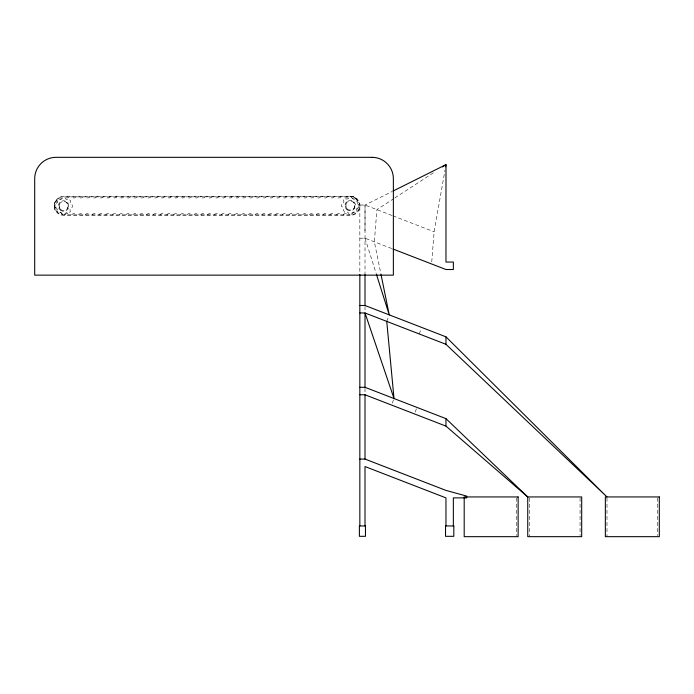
<?xml version="1.0" encoding="UTF-8"?>
<svg xmlns="http://www.w3.org/2000/svg" width="694" height="694" viewBox="0 0 694 694"><rect width="100%" height="100%" fill="white"/><g stroke="black" fill="none" stroke-linecap="round" stroke-linejoin="round"><path stroke-width="0.52" stroke-dasharray="3.47 2.6" d="M365.009 230.72L365.035 205.042L392.015 191.57M431.755 261.812L434.123 231.779L445.045 169.943M353.35 196.74L62.547 196.896A6.793 6.793 0 0 0 58.253 198.675L56.596 200.332A6.793 6.793 0 0 0 54.817 204.626C53.88 209.822 58.487 214.923 63.718 214.845L350.453 214.845C355.684 214.923 360.29 209.822 359.353 204.626A6.793 6.793 0 0 0 357.575 200.332L355.918 198.675A6.793 6.793 0 0 0 351.624 196.896L350.453 196.74M59.389 204.175L59.32 207.714L60.734 209.64A4.624 4.624 0 0 0 68.186 206.725L67.925 204.348L66.503 202.422M346.02 203.698L345.95 207.237L347.373 209.163A4.624 4.624 0 0 0 354.825 206.239L354.556 203.863L353.142 201.937M386.74 321.383L388.536 316.733M392.214 403.171L394.019 398.529M419.211 333.944L421.362 328.375M415.168 412.054L416.6 408.341M355.233 197.521L350.453 196.246L63.718 196.246C56.656 196.029 51.729 204.565 55.442 210.577M56.596 200.332L56.544 200.453A2.663 2.663 0 0 1 54.817 204.626M359.327 207.098L359.336 207.081A2.663 2.663 0 0 0 357.575 211.262M67.231 208.911L68.186 206.725A4.624 4.624 0 0 0 61.94 201.728A4.624 4.624 0 0 0 60.734 209.64M353.862 208.434L354.825 206.239A4.624 4.624 0 0 0 348.57 201.243A4.624 4.624 0 0 0 347.373 209.163M62.408 214.68L62.382 214.672A2.663 2.663 0 0 0 58.192 212.85L56.847 210.837A2.663 2.663 0 0 0 54.956 207.02L55 204.739A2.663 2.663 0 0 0 56.795 200.601L58.435 199.022A2.663 2.663 0 0 0 62.512 197.799L64.906 197.408A2.663 2.663 0 0 0 69.053 199.204L70.632 200.844A2.663 2.663 0 0 0 72.289 205.042L72.245 207.315A2.663 2.663 0 0 0 70.45 211.453L68.81 213.041A2.663 2.663 0 0 0 64.611 214.689L62.33 214.654A2.663 2.663 0 0 0 58.253 212.919M393.949 198.527L376.903 209.631L374.361 241.807L381.049 274.642M394.843 197.937L435.216 171.635M58.253 198.675L58.374 198.623A2.663 2.663 0 0 0 62.547 196.896M392.067 215.504L365.035 205.042L359.839 205.042L359.839 274.512M359.839 238.189L365.009 238.189L392.431 248.808M392.96 215.851L434.123 231.779M355.918 198.675L355.796 198.623A2.663 2.663 0 0 1 351.624 196.896M54.835 207.081L54.843 207.098A2.663 2.663 0 0 1 56.596 211.262M357.575 200.332L357.627 200.453A2.663 2.663 0 0 0 359.353 204.626M365.009 238.189L376.001 272.959M657.669 498.014L657.669 535.595M606.981 498.014L606.981 536.67M580.063 498.014L580.063 535.595M529.375 498.014L529.375 536.67M516.51 498.014L516.51 535.595M365.009 205.042L365.009 274.512M365.009 306.566L365.009 311.901M365.009 388.371L365.009 393.706M350.453 196.246A9.551 9.551 0 0 1 360.013 205.797A9.551 9.551 0 0 1 350.453 215.348L63.718 215.348A9.551 9.551 0 0 1 55.442 201.017M351.763 214.68A2.663 2.663 0 0 1 355.918 212.919M119.238 214.845A2.663 2.663 0 0 1 123.749 214.845M207.506 214.845A2.663 2.663 0 0 1 212.017 214.845M71.708 214.845A2.663 2.663 0 0 1 76.219 214.845M171.279 196.74A2.663 2.663 0 0 1 166.768 196.74M157.703 196.74A2.663 2.663 0 0 1 153.183 196.74M89.795 196.74A2.663 2.663 0 0 1 85.284 196.74M110.172 196.74A2.663 2.663 0 0 1 105.653 196.74M234.667 214.845A2.663 2.663 0 0 1 239.178 214.845M322.936 214.845A2.663 2.663 0 0 1 327.447 214.845M275.405 214.845A2.663 2.663 0 0 1 279.916 214.845M132.814 214.845A2.663 2.663 0 0 1 137.325 214.845M214.299 214.845A2.663 2.663 0 0 1 218.81 214.845M92.076 214.845A2.663 2.663 0 0 1 96.587 214.845M166.768 214.845A2.663 2.663 0 0 1 171.279 214.845M103.38 196.74A2.663 2.663 0 0 1 98.869 196.74M307.078 196.74A2.663 2.663 0 0 1 302.567 196.74M123.749 196.74A2.663 2.663 0 0 1 119.238 196.74M316.143 214.845A2.663 2.663 0 0 1 320.663 214.845M146.399 214.845A2.663 2.663 0 0 1 150.91 214.845M69.426 196.74A2.663 2.663 0 0 1 64.915 196.74M105.653 214.845A2.663 2.663 0 0 1 110.172 214.845M241.46 214.845A2.663 2.663 0 0 1 245.971 214.845M329.728 214.845A2.663 2.663 0 0 1 334.239 214.845M116.956 196.74A2.663 2.663 0 0 1 112.445 196.74M268.613 214.845A2.663 2.663 0 0 1 273.132 214.845M327.447 196.74A2.663 2.663 0 0 1 322.936 196.74M83.011 196.74A2.663 2.663 0 0 1 78.491 196.74M164.487 196.74A2.663 2.663 0 0 1 159.976 196.74M347.824 196.74A2.663 2.663 0 0 1 343.304 196.74M96.587 196.74A2.663 2.663 0 0 1 92.076 196.74M334.239 196.74A2.663 2.663 0 0 1 329.728 196.74M266.34 196.74A2.663 2.663 0 0 1 261.829 196.74M286.709 196.74A2.663 2.663 0 0 1 282.198 196.74M279.916 196.74A2.663 2.663 0 0 1 275.405 196.74M300.294 196.74A2.663 2.663 0 0 1 295.774 196.74M293.501 196.74A2.663 2.663 0 0 1 288.99 196.74M341.032 196.74A2.663 2.663 0 0 1 336.512 196.74M273.132 196.74A2.663 2.663 0 0 1 268.613 196.74M320.663 196.74A2.663 2.663 0 0 1 316.143 196.74M313.87 196.74A2.663 2.663 0 0 1 309.359 196.74M180.345 214.845A2.663 2.663 0 0 1 184.856 214.845M78.491 214.845A2.663 2.663 0 0 1 83.011 214.845M302.567 214.845A2.663 2.663 0 0 1 307.078 214.845M200.713 214.845A2.663 2.663 0 0 1 205.233 214.845M153.183 214.845A2.663 2.663 0 0 1 157.703 214.845M343.304 214.845A2.663 2.663 0 0 1 347.824 214.845M336.512 214.845A2.663 2.663 0 0 1 341.032 214.845M255.036 214.845A2.663 2.663 0 0 1 259.547 214.845M144.118 196.74A2.663 2.663 0 0 1 139.607 196.74M178.072 196.74A2.663 2.663 0 0 1 173.552 196.74M198.441 196.74A2.663 2.663 0 0 1 193.93 196.74M184.856 196.74A2.663 2.663 0 0 1 180.345 196.74M259.547 196.74A2.663 2.663 0 0 1 255.036 196.74M245.971 196.74A2.663 2.663 0 0 1 241.46 196.74M225.602 196.74A2.663 2.663 0 0 1 221.082 196.74M191.648 196.74A2.663 2.663 0 0 1 187.137 196.74M218.81 196.74A2.663 2.663 0 0 1 214.299 196.74M212.017 196.74A2.663 2.663 0 0 1 207.506 196.74M205.233 196.74A2.663 2.663 0 0 1 200.713 196.74M239.178 196.74A2.663 2.663 0 0 1 234.667 196.74M252.763 196.74A2.663 2.663 0 0 1 248.244 196.74M232.386 196.74A2.663 2.663 0 0 1 227.875 196.74M137.325 196.74A2.663 2.663 0 0 1 132.814 196.74M150.91 196.74A2.663 2.663 0 0 1 146.399 196.74M221.082 214.845A2.663 2.663 0 0 1 225.602 214.845M112.445 214.845A2.663 2.663 0 0 1 116.956 214.845M227.875 214.845A2.663 2.663 0 0 1 232.386 214.845M248.244 214.845A2.663 2.663 0 0 1 252.763 214.845M187.137 214.845A2.663 2.663 0 0 1 191.648 214.845M282.198 214.845A2.663 2.663 0 0 1 286.709 214.845M261.829 214.845A2.663 2.663 0 0 1 266.34 214.845M139.607 214.845A2.663 2.663 0 0 1 144.118 214.845M130.541 196.74A2.663 2.663 0 0 1 126.022 196.74M193.93 214.845A2.663 2.663 0 0 1 198.441 214.845M64.915 214.845A2.663 2.663 0 0 1 69.426 214.845M85.284 214.845A2.663 2.663 0 0 1 89.795 214.845M159.976 214.845A2.663 2.663 0 0 1 164.487 214.845M288.99 214.845A2.663 2.663 0 0 1 293.501 214.845M309.359 214.845A2.663 2.663 0 0 1 313.87 214.845M126.022 214.845A2.663 2.663 0 0 1 130.541 214.845M295.774 214.845A2.663 2.663 0 0 1 300.294 214.845M98.869 214.845A2.663 2.663 0 0 1 103.38 214.845M173.552 214.845A2.663 2.663 0 0 1 178.072 214.845M76.219 196.74A2.663 2.663 0 0 1 71.708 196.74M341.63 204.262L341.587 206.534A2.663 2.663 0 0 1 343.478 210.351L344.823 212.373A2.663 2.663 0 0 1 348.969 214.177L351.242 214.212A2.663 2.663 0 0 1 355.441 212.555L357.08 210.976A2.663 2.663 0 0 1 358.876 206.838L358.919 204.565A2.663 2.663 0 0 1 357.263 200.366L355.684 198.727A2.663 2.663 0 0 1 351.546 196.923L349.151 197.322A2.663 2.663 0 0 1 345.065 198.536L343.426 200.124A2.663 2.663 0 0 1 341.63 204.262M346.974 209.692A5.292 5.292 0 0 0 355.484 206.318A5.292 5.292 0 0 0 348.301 200.635A5.292 5.292 0 0 0 346.974 209.692M60.317 210.161A5.292 5.292 0 0 0 68.853 206.821A5.292 5.292 0 0 0 61.697 201.104A5.292 5.292 0 0 0 60.317 210.161"/><path stroke-width="1.04" d="M445.609 166.751L445.99 164.617L392.978 191.084M442.399 166.95L445.99 164.617L445.964 262.054L453.356 262.054L453.356 269.524L445.964 269.524L392.995 249.025M359.839 305.49L365.009 305.49L445.964 336.833L606.981 496.939L445.964 344.302L365.009 312.968L359.839 312.968M359.839 387.304L365.009 387.304L445.964 418.638L527.744 496.939L581.693 496.939L581.693 536.67L527.744 536.67L527.744 496.939L445.964 426.116L365.009 394.782L359.839 394.782M359.839 459.072L365.009 459.072L445.964 490.406L466.663 496.089L466.663 497.884L453.356 497.884L453.356 525.965M376.322 273.983L389.256 314.876L381.049 274.642M386.74 321.383L394.019 398.529L365.009 312.968L365.009 387.304M445.964 336.833L445.964 344.302M445.964 418.638L445.964 426.116M445.964 525.965L445.964 497.884L365.009 466.55L365.009 525.965M365.009 274.512L365.009 305.49M365.009 394.782L365.009 459.072M359.839 274.512L359.839 525.965M372.036 157.33L56.032 157.33A21.332 21.332 0 0 0 34.7 178.662L34.7 275.145L393.368 275.145L393.368 178.662A21.332 21.332 0 0 0 372.036 157.33M518.132 496.939L464.191 496.939L464.191 536.67L518.132 536.67L518.132 496.939M659.3 496.939L605.35 496.939L605.35 536.67L659.3 536.67L659.3 496.939M365.46 525.965L359.388 525.965L359.388 536.315L365.46 536.315L365.46 525.965M453.807 525.965L445.522 525.965L445.522 536.315L453.807 536.315L453.807 525.965"/></g></svg>
